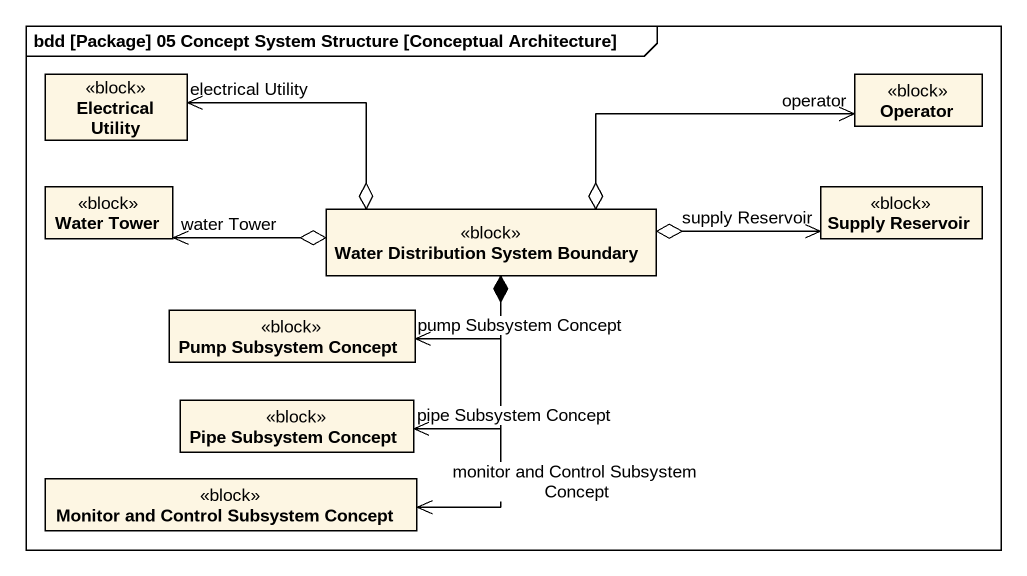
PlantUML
@startuml
mainframe bdd [Package] 05 Concept System Structure [Conceptual Architecture]
hide circle
hide empty members
class "Electrical Utility" as Electrical_Utility <<block>>
class Operator <<block>>
class "Water Tower" as Water_Tower <<block>>
class "Supply Reservoir" as Supply_Reservoir <<block>>
class "Water Distribution System Boundary" as Water_Distribution_System <<block>>
class "Pump Subsystem Concept" as Pump_Subsystem_Concept <<block>>
class "Pipe Subsystem Concept" as Pipe_Subsystem_Concept <<block>>
class "Monitor and Control Subsystem Concept" as Monitor_and_Control <<block>>
Water_Distribution_System o-left-> "electrical Utility" Electrical_Utility
Water_Distribution_System o-right-> "operator" Operator
Water_Distribution_System o-left-> "water Tower" Water_Tower
Water_Distribution_System o-right-> "supply Reservoir" Supply_Reservoir
Water_Distribution_System *-left-> "pump Subsystem Concept" Pump_Subsystem_Concept
Water_Distribution_System *--> "pipe Subsystem Concept" Pipe_Subsystem_Concept
Water_Distribution_System *--> "monitor and Control Subsystem Concept" Monitor_and_Control
@enduml
